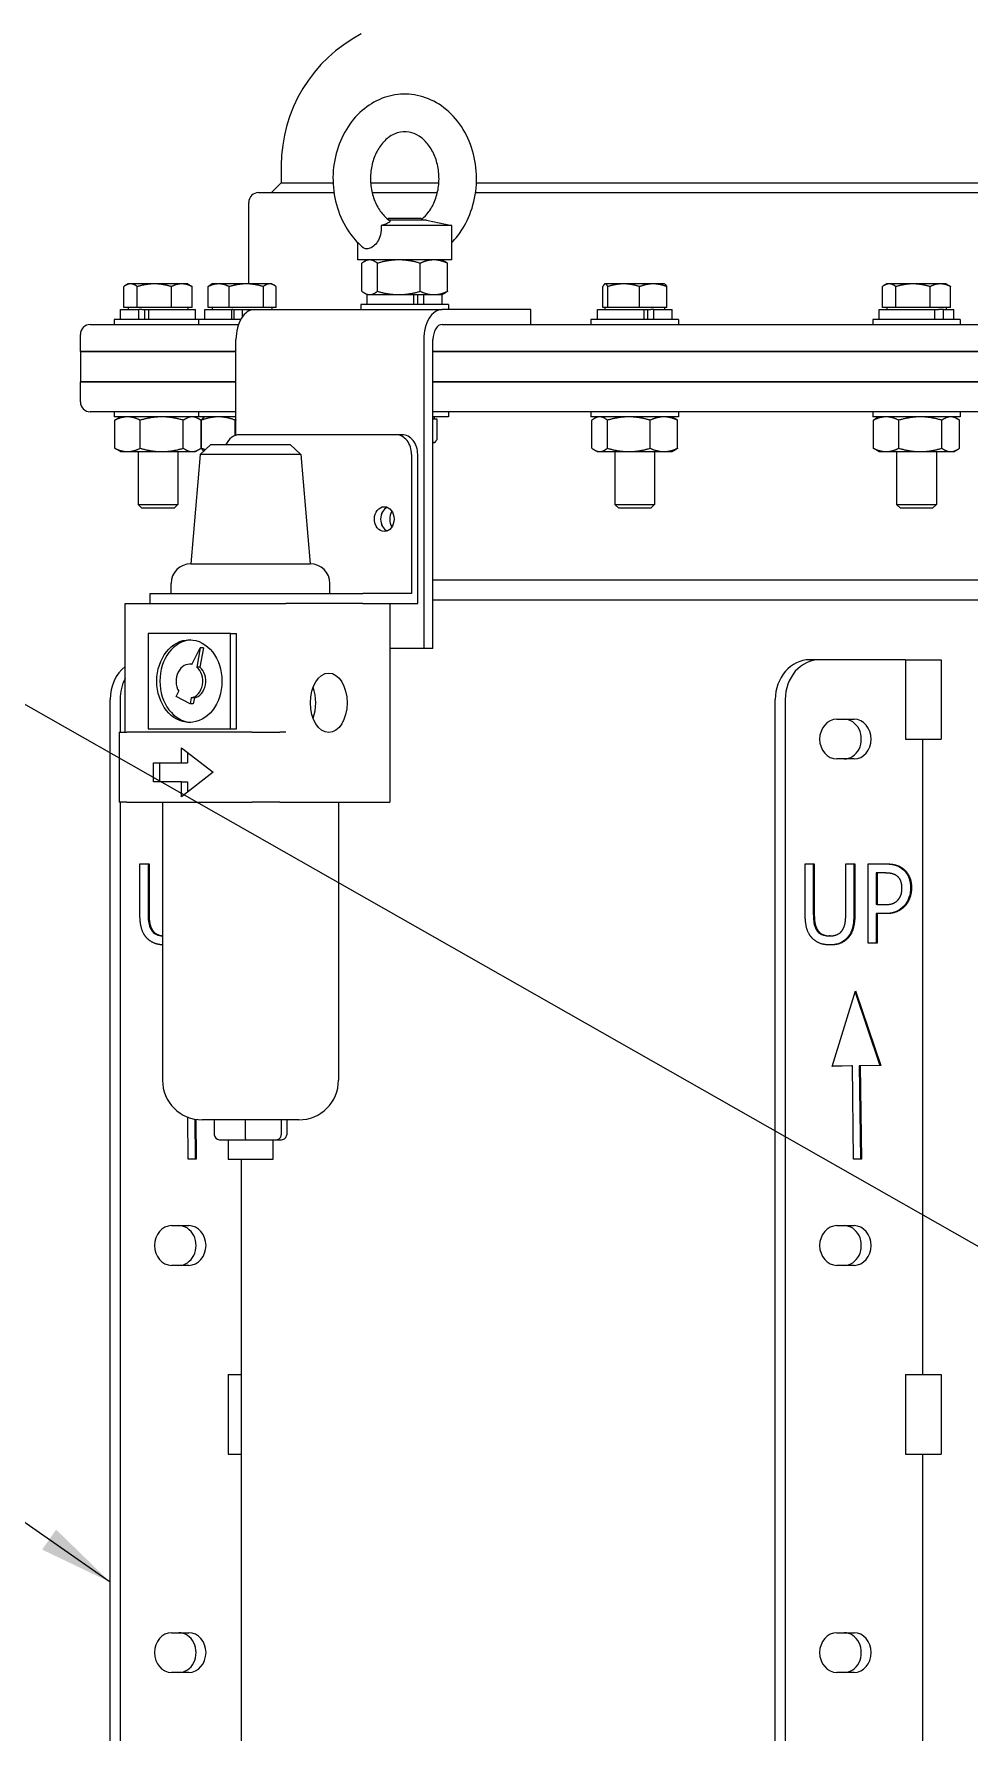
# Model space of a CAD drawing. Header units: inches. Extents: x 12 to 318, y 5 to 204.
# Drawn here: x 127.26 to 139.04, y 75.29 to 96.67 of the extents above; entities that cross this region are included whole.
import ezdxf

# ---------------------------------------------------------------- set-up
doc = ezdxf.new("R2010")
doc.units = ezdxf.units.IN
doc.header["$LTSCALE"] = 9.5
doc.header["$MEASUREMENT"] = 0
doc.layers.add('Symbol (ANSI)', color=7, linetype='Continuous', lineweight=25)
doc.layers.add('Visible', color=7, linetype='Continuous', lineweight=18)
doc.styles.add('MEMCOR Medium', font='arial.ttf')
doc.dimstyles.new('Default (ANSI)$7', dxfattribs={"dimscale": 9.5, "dimtxt": 0.15, "dimasz": 0.098425, "dimexe": 0.125, "dimexo": 0.0625, "dimgap": 0.031496, "dimtad": 0, "dimtih": 1, "dimtoh": 1, "dimdec": 4, "dimzin": 3, "dimdsep": 46, "dimlunit": 5, "dimtxsty": 'MEMCOR Medium', "dimcen": 0.09, "dimdle": 0.393701, "dimclrd": 256, "dimclre": 256, "dimclrt": 256, "dimadec": 0, "dimazin": 1, "dimtfac": 0.8, "dimtofl": 0, "dimtmove": 0, "dimatfit": 3, "dimfxl": 1, "dimfrac": 1, "dimtolj": 1, "dimtzin": 4, "dimlwd": -1, "dimlwe": -1, "dimarcsym": 0})

msp = doc.modelspace()

# ---------------------------------------------------------------- linework, layer by layer
at = {"layer": 'Visible'}
for p, q in [((130.377257, 95.009912), (130.377257, 94.794912)), ((130.377257, 94.794912), (130.252257, 94.669912)), ((130.377257, 94.794912), (131.02901, 94.794912)), ((131.502087, 94.794912), (132.360965, 94.794912)), ((132.834042, 94.794912), (144.377257, 94.794912)), ((129.967257, 93.520908), (129.967257, 94.544912)), ((130.092257, 94.669912), (131.040414, 94.669912)), ((131.520626, 94.669912), (132.342427, 94.669912)), ((132.822638, 94.669912), (158.662257, 94.669912)), ((131.728711, 94.34692), (131.717714, 94.335921)), ((131.728711, 94.34692), (132.134341, 94.34692)), ((132.205354, 94.323296), (131.734377, 94.323296)), ((132.134341, 94.34692), (132.15796, 94.323296)), ((132.205354, 94.323296), (132.522077, 94.255975)), ((132.522077, 94.255975), (131.632804, 94.255975)), ((132.522077, 93.822904), (132.522077, 94.255975)), ((131.340975, 93.822904), (131.340975, 94.040537)), ((132.522077, 93.822904), (131.340975, 93.822904)), ((131.392932, 93.427601), (131.392932, 93.780707)), ((131.459085, 93.822904), (131.425961, 93.803779)), ((131.587147, 93.427601), (131.587147, 93.780707)), ((132.125742, 93.427601), (132.125742, 93.780707)), ((132.403967, 93.822904), (132.437092, 93.803779)), ((132.470121, 93.427601), (132.470121, 93.780707)), ((128.394046, 93.222908), (128.394046, 93.487414)), ((128.448966, 93.520908), (128.416134, 93.501952)), ((128.479154, 93.520908), (128.448966, 93.520908)), ((128.779223, 93.520908), (128.479154, 93.520908)), ((128.564263, 93.222908), (128.564263, 93.487414)), ((129.124034, 93.520908), (128.779223, 93.520908)), ((128.994182, 93.222908), (128.994182, 93.487414)), ((129.198966, 93.520908), (129.124034, 93.520908)), ((129.198966, 93.520908), (129.231798, 93.501952)), ((129.253885, 93.222908), (129.253885, 93.487414)), ((129.455255, 93.222908), (129.455255, 93.487414)), ((129.508897, 93.520908), (129.479865, 93.504146)), ((129.588988, 93.520908), (129.508897, 93.520908)), ((129.937042, 93.520908), (129.588988, 93.520908)), ((129.722721, 93.222908), (129.722721, 93.487414)), ((130.231951, 93.520908), (129.937042, 93.520908)), ((130.151363, 93.222908), (130.151363, 93.487414)), ((130.258897, 93.520908), (130.231951, 93.520908)), ((130.258897, 93.520908), (130.287928, 93.504146)), ((130.312539, 93.222908), (130.312539, 93.487414)), ((134.425413, 93.222908), (134.425413, 93.487414)), ((134.452312, 93.520908), (134.448488, 93.5187)), ((134.456097, 93.520908), (134.452312, 93.520908)), ((134.68773, 93.520908), (134.456097, 93.520908)), ((134.48678, 93.222908), (134.48678, 93.487414)), ((135.058945, 93.520908), (134.68773, 93.520908)), ((134.888679, 93.222908), (134.888679, 93.487414)), ((135.202312, 93.520908), (135.058945, 93.520908)), ((135.202312, 93.520908), (135.206136, 93.5187)), ((135.22921, 93.222908), (135.22921, 93.487414)), ((137.943991, 93.222908), (137.943991, 93.487414)), ((137.99891, 93.520908), (137.966078, 93.501952)), ((138.029099, 93.520908), (137.99891, 93.520908)), ((138.329168, 93.520908), (138.029099, 93.520908)), ((138.114208, 93.222908), (138.114208, 93.487414)), ((138.673979, 93.520908), (138.329168, 93.520908)), ((138.544127, 93.222908), (138.544127, 93.487414)), ((138.74891, 93.520908), (138.673979, 93.520908)), ((138.74891, 93.520908), (138.781743, 93.501952)), ((138.80383, 93.222908), (138.80383, 93.487414)), ((128.479154, 93.222908), (128.394046, 93.222908)), ((128.448966, 93.222908), (128.448966, 93.197904)), ((128.564263, 93.222908), (128.479154, 93.222908)), ((128.779223, 93.222908), (128.564263, 93.222908)), ((128.994182, 93.222908), (128.779223, 93.222908)), ((129.124034, 93.222908), (128.994182, 93.222908)), ((129.253885, 93.222908), (129.124034, 93.222908)), ((129.198966, 93.222908), (129.198966, 93.197904)), ((129.588988, 93.222908), (129.455255, 93.222908)), ((129.508897, 93.222908), (129.508897, 93.197904)), ((129.722721, 93.222908), (129.588988, 93.222908)), ((129.937042, 93.222908), (129.722721, 93.222908)), ((130.151363, 93.222908), (129.937042, 93.222908)), ((130.231951, 93.222908), (130.151363, 93.222908)), ((130.312539, 93.222908), (130.231951, 93.222908)), ((130.258897, 93.222908), (130.258897, 93.197904)), ((132.482707, 93.260404), (131.380345, 93.260404)), ((131.380345, 93.260404), (131.380345, 93.197412)), ((131.459085, 93.385404), (131.425961, 93.404528)), ((131.459085, 93.385404), (131.490039, 93.385404)), ((131.460175, 93.260404), (131.460175, 93.385404)), ((131.490039, 93.385404), (131.856445, 93.385404)), ((131.856445, 93.385404), (132.297932, 93.385404)), ((132.047741, 93.260404), (132.047741, 93.385404)), ((132.096325, 93.260404), (132.096325, 93.385404)), ((132.172981, 93.260404), (132.172981, 93.385404)), ((132.297932, 93.385404), (132.403967, 93.385404)), ((132.402877, 93.260404), (132.402877, 93.385404)), ((132.403967, 93.385404), (132.437092, 93.404528)), ((132.482707, 93.260404), (132.482707, 93.197412)), ((134.456097, 93.222908), (134.425413, 93.222908)), ((134.452312, 93.222908), (134.452312, 93.197904)), ((134.48678, 93.222908), (134.456097, 93.222908)), ((134.68773, 93.222908), (134.48678, 93.222908)), ((134.888679, 93.222908), (134.68773, 93.222908)), ((135.058945, 93.222908), (134.888679, 93.222908)), ((135.22921, 93.222908), (135.058945, 93.222908)), ((135.202312, 93.222908), (135.202312, 93.197904)), ((138.029099, 93.222908), (137.943991, 93.222908)), ((137.99891, 93.222908), (137.99891, 93.197904)), ((138.114208, 93.222908), (138.029099, 93.222908)), ((138.329168, 93.222908), (138.114208, 93.222908)), ((138.544127, 93.222908), (138.329168, 93.222908)), ((138.673979, 93.222908), (138.544127, 93.222908)), ((138.80383, 93.222908), (138.673979, 93.222908)), ((138.74891, 93.222908), (138.74891, 93.197904)), ((127.972257, 93.009912), (129.837684, 93.009912)), ((129.332716, 93.072904), (128.272784, 93.072904)), ((128.272784, 93.072904), (128.272784, 93.009912)), ((128.352614, 93.197904), (128.583136, 93.197904)), ((128.352614, 93.072904), (128.352614, 93.197904)), ((128.620427, 93.197904), (128.583136, 93.197904)), ((128.583136, 93.072904), (128.583136, 93.197904)), ((128.620427, 93.197904), (128.708455, 93.197904)), ((128.659506, 93.072904), (128.659506, 93.197904)), ((128.708455, 93.072904), (128.708455, 93.197904)), ((128.708455, 93.197904), (129.295317, 93.197904)), ((129.295317, 93.072904), (129.295317, 93.197904)), ((129.865799, 93.072904), (129.332716, 93.072904)), ((129.332716, 93.072904), (129.332716, 93.009912)), ((129.412546, 93.197904), (129.756142, 93.197904)), ((129.412546, 93.072904), (129.412546, 93.197904)), ((129.76881, 93.197904), (129.756142, 93.197904)), ((129.756142, 93.072904), (129.756142, 93.197904)), ((129.76881, 93.197904), (129.890597, 93.197904)), ((129.782086, 93.072904), (129.782086, 93.197904)), ((129.890597, 93.111576), (129.890597, 93.197904)), ((129.890597, 93.197904), (130.355248, 93.197904)), ((130.03751, 93.197412), (132.402382, 93.197412)), ((130.355248, 93.197412), (130.355248, 93.197904)), ((133.517891, 93.197412), (132.402382, 93.197412)), ((132.402382, 93.009912), (132.475715, 93.009912)), ((132.475715, 93.009912), (160.782257, 93.009912)), ((133.517891, 93.009912), (133.517891, 93.197412)), ((135.378493, 93.072904), (134.276131, 93.072904)), ((134.276131, 93.072904), (134.276131, 93.009912)), ((134.355961, 93.197904), (134.943527, 93.197904)), ((134.355961, 93.072904), (134.355961, 93.197904)), ((134.943527, 93.197904), (135.031336, 93.197904)), ((134.943527, 93.072904), (134.943527, 93.197904)), ((134.992111, 93.072904), (134.992111, 93.197904)), ((135.068766, 93.197904), (135.031336, 93.197904)), ((135.068766, 93.072904), (135.068766, 93.197904)), ((135.068766, 93.197904), (135.298663, 93.197904)), ((135.298663, 93.072904), (135.298663, 93.197904)), ((135.378493, 93.072904), (135.378493, 93.009912)), ((138.925092, 93.072904), (137.822729, 93.072904)), ((137.822729, 93.072904), (137.822729, 93.009912)), ((137.902559, 93.197904), (138.604394, 93.197904)), ((137.902559, 93.072904), (137.902559, 93.197904)), ((138.604394, 93.197904), (138.652417, 93.197904)), ((138.604394, 93.072904), (138.604394, 93.197904)), ((138.71191, 93.197904), (138.652417, 93.197904)), ((138.71191, 93.072904), (138.71191, 93.197904)), ((138.71191, 93.197904), (138.845262, 93.197904)), ((138.845262, 93.072904), (138.845262, 93.197904)), ((138.925092, 93.072904), (138.925092, 93.009912)), ((127.847257, 92.669912), (127.847257, 92.884912)), ((129.806771, 91.61586), (129.806771, 92.822412)), ((132.171643, 92.822412), (132.171643, 88.929469)), ((132.287012, 88.929469), (132.287012, 92.822412)), ((127.847257, 92.669912), (129.806771, 92.669912)), ((127.847257, 92.669912), (127.847257, 92.289912)), ((129.806771, 92.669912), (127.847257, 92.669912)), ((132.287012, 92.669912), (160.907257, 92.669912)), ((160.907257, 92.669912), (132.287012, 92.669912)), ((129.806771, 92.289912), (127.847257, 92.289912)), ((127.847257, 92.034912), (127.847257, 92.289912)), ((127.847257, 92.289912), (129.806771, 92.289912)), ((160.907257, 92.289912), (132.287012, 92.289912)), ((132.287012, 92.289912), (160.907257, 92.289912)), ((129.806771, 91.909912), (127.972257, 91.909912)), ((128.272784, 91.909912), (128.272784, 91.84692)), ((129.332716, 91.84692), (128.272784, 91.84692)), ((128.281284, 91.451616), (128.281284, 91.804723)), ((128.351525, 91.84692), (128.306232, 91.82077)), ((128.600824, 91.451616), (128.600824, 91.804723)), ((129.143506, 91.451616), (129.143506, 91.804723)), ((129.296407, 91.84692), (129.341699, 91.82077)), ((129.332716, 91.909912), (129.332716, 91.84692)), ((129.806771, 91.84692), (129.332716, 91.84692)), ((129.366647, 91.451616), (129.366647, 91.804723)), ((129.374112, 91.451616), (129.374112, 91.804723)), ((129.411456, 91.84692), (129.405374, 91.843408)), ((129.7972, 91.612804), (129.7972, 91.804723)), ((160.782257, 91.909912), (132.287012, 91.909912)), ((132.482707, 91.84692), (132.287012, 91.84692)), ((132.287012, 91.821916), (132.302741, 91.821916)), ((132.302741, 91.821916), (132.333425, 91.821916)), ((132.306526, 91.821916), (132.306526, 91.84692)), ((132.333425, 91.821916), (132.333425, 91.557409)), ((132.482707, 91.909912), (132.482707, 91.84692)), ((134.276131, 91.909912), (134.276131, 91.84692)), ((135.378493, 91.84692), (134.276131, 91.84692)), ((134.288717, 91.451616), (134.288717, 91.804723)), ((134.354871, 91.84692), (134.321747, 91.827795)), ((134.482933, 91.451616), (134.482933, 91.804723)), ((135.021528, 91.451616), (135.021528, 91.804723)), ((135.299753, 91.84692), (135.332877, 91.827795)), ((135.365907, 91.451616), (135.365907, 91.804723)), ((135.378493, 91.909912), (135.378493, 91.84692)), ((137.822729, 91.909912), (137.822729, 91.84692)), ((138.925092, 91.84692), (137.822729, 91.84692)), ((137.831229, 91.451616), (137.831229, 91.804723)), ((137.90147, 91.84692), (137.856177, 91.82077)), ((138.150769, 91.451616), (138.150769, 91.804723)), ((138.693451, 91.451616), (138.693451, 91.804723)), ((138.846351, 91.84692), (138.891644, 91.82077)), ((138.916592, 91.451616), (138.916592, 91.804723)), ((138.925092, 91.909912), (138.925092, 91.84692)), ((129.489394, 91.496969), (129.354013, 91.372401)), ((129.489394, 91.496969), (130.489394, 91.496969)), ((131.820799, 91.621969), (129.850073, 91.621969)), ((130.489394, 91.496969), (130.624775, 91.372401)), ((131.897712, 91.621969), (131.820799, 91.621969)), ((132.287012, 91.523916), (132.302741, 91.523916)), ((132.302741, 91.523916), (132.306526, 91.523916)), ((132.306526, 91.523916), (132.31035, 91.526123)), ((128.351525, 91.40942), (128.306232, 91.435569)), ((128.351525, 91.40942), (128.441054, 91.40942)), ((128.441054, 91.40942), (128.872165, 91.40942)), ((128.573966, 91.40942), (128.573966, 90.745098)), ((128.872165, 91.40942), (129.255076, 91.40942)), ((129.073966, 91.40942), (129.073966, 90.745098)), ((129.354013, 91.372401), (129.239394, 89.996969)), ((129.255076, 91.40942), (129.296407, 91.40942)), ((129.296407, 91.40942), (129.341699, 91.435569)), ((130.624775, 91.372401), (129.354013, 91.372401)), ((130.624775, 91.372401), (130.739394, 89.996969)), ((132.017872, 91.371969), (132.017872, 89.621969)), ((132.094785, 89.496969), (132.094785, 91.371969)), ((134.354871, 91.40942), (134.321747, 91.428544)), ((134.354871, 91.40942), (134.385825, 91.40942)), ((134.385825, 91.40942), (134.75223, 91.40942)), ((134.577312, 91.40942), (134.577312, 90.745098)), ((134.75223, 91.40942), (135.193717, 91.40942)), ((135.077312, 91.40942), (135.077312, 90.745098)), ((135.193717, 91.40942), (135.299753, 91.40942)), ((135.299753, 91.40942), (135.332877, 91.428544)), ((137.90147, 91.40942), (137.856177, 91.435569)), ((137.90147, 91.40942), (137.990999, 91.40942)), ((137.990999, 91.40942), (138.42211, 91.40942)), ((138.12391, 91.40942), (138.12391, 90.745098)), ((138.42211, 91.40942), (138.805021, 91.40942)), ((138.62391, 91.40942), (138.62391, 90.745098)), ((138.805021, 91.40942), (138.846351, 91.40942)), ((138.846351, 91.40942), (138.891644, 91.435569)), ((128.573966, 90.745098), (129.073966, 90.745098)), ((128.621151, 90.697904), (128.573966, 90.745098)), ((129.026781, 90.697904), (128.621151, 90.697904)), ((129.026781, 90.697904), (129.073966, 90.745098)), ((134.577312, 90.745098), (135.077312, 90.745098)), ((134.624497, 90.697904), (134.577312, 90.745098)), ((135.030127, 90.697904), (134.624497, 90.697904)), ((135.030127, 90.697904), (135.077312, 90.745098)), ((138.12391, 90.745098), (138.62391, 90.745098)), ((138.171095, 90.697904), (138.12391, 90.745098)), ((138.576725, 90.697904), (138.171095, 90.697904)), ((138.576725, 90.697904), (138.62391, 90.745098)), ((129.239394, 89.996969), (130.739394, 89.996969)), ((159.162257, 89.789912), (132.287012, 89.789912)), ((128.720133, 89.621969), (131.402569, 89.621969)), ((128.720133, 89.621969), (128.720133, 89.496969)), ((128.989394, 89.621969), (128.989394, 89.746969)), ((130.989394, 89.621969), (130.989394, 89.746969)), ((132.017872, 89.621969), (131.402569, 89.621969)), ((128.412713, 89.496969), (128.508888, 89.496969)), ((128.412713, 87.876777), (128.412713, 89.496969)), ((128.508888, 89.496969), (129.297178, 89.496969)), ((129.297178, 89.496969), (130.085469, 89.496969)), ((130.085469, 89.496969), (130.436367, 89.496969)), ((130.695314, 89.496969), (130.436367, 89.496969)), ((131.402569, 89.496969), (130.695314, 89.496969)), ((131.402569, 89.496969), (132.094785, 89.496969)), ((131.743886, 89.496969), (131.743886, 86.996969)), ((158.877257, 89.539912), (132.287012, 89.539912)), ((129.737815, 89.120775), (128.702716, 89.120775)), ((128.702716, 89.120775), (128.702716, 87.918978)), ((129.252652, 88.728593), (129.357561, 88.940357)), ((129.357561, 88.940357), (129.313704, 88.696513)), ((129.396017, 88.940357), (129.35216, 88.696513)), ((129.396017, 88.940357), (129.357561, 88.940357)), ((129.737815, 89.120775), (129.814728, 89.120775)), ((129.737815, 87.918978), (129.737815, 89.120775)), ((129.814728, 87.918978), (129.814728, 89.120775)), ((129.254636, 88.732598), (129.220265, 88.732598)), ((132.171643, 88.929469), (131.743886, 88.929469)), ((132.287012, 88.929469), (132.171643, 88.929469)), ((137.154724, 88.789912), (137.029724, 88.789912)), ((138.237255, 88.789912), (137.154724, 88.789912)), ((138.237255, 88.789912), (138.682821, 88.789912)), ((138.237255, 88.789912), (138.237255, 87.789912)), ((138.682821, 88.789912), (138.682821, 87.789912)), ((129.35216, 88.696513), (129.313704, 88.696513)), ((128.221711, 59.539912), (128.221711, 88.289912)), ((128.346711, 88.289912), (128.346711, 87.876777)), ((129.053322, 88.326233), (129.086066, 88.392328)), ((129.230374, 88.233199), (129.053322, 88.326233)), ((129.244063, 88.309308), (129.230374, 88.233199)), ((129.282519, 88.309308), (129.244063, 88.309308)), ((129.282519, 88.309308), (129.26883, 88.233199)), ((136.596711, 59.539912), (136.596711, 88.289912)), ((136.721711, 88.289912), (136.721711, 59.539912)), ((129.26883, 88.233199), (129.230374, 88.233199)), ((128.3358, 87.876777), (128.431975, 87.876777)), ((128.3358, 87.876777), (128.3358, 86.996969)), ((130.008556, 87.876777), (128.431975, 87.876777)), ((128.702716, 87.918978), (129.737815, 87.918978)), ((129.737815, 87.918978), (129.814728, 87.918978)), ((130.008556, 87.876777), (130.359454, 87.876777)), ((130.436367, 87.876777), (130.359454, 87.876777)), ((137.37123, 88.039912), (137.587736, 88.039912)), ((129.121031, 87.491554), (129.121031, 87.679361)), ((129.121031, 87.679361), (129.521158, 87.371969)), ((138.237255, 87.789912), (138.682821, 87.789912)), ((138.453762, 79.789912), (138.453762, 87.789912)), ((128.768919, 87.252385), (128.768919, 87.491554)), ((128.768919, 87.491554), (129.121031, 87.491554)), ((128.845832, 87.491554), (128.845832, 87.252385)), ((129.121031, 87.491554), (129.197944, 87.491554)), ((129.197944, 87.620274), (129.197944, 87.491554)), ((137.587736, 87.539912), (137.37123, 87.539912)), ((129.121031, 87.252385), (128.768919, 87.252385)), ((129.521158, 87.371969), (129.121031, 87.064577)), ((129.121031, 87.064577), (129.121031, 87.252385)), ((129.121031, 87.252385), (129.197944, 87.252385)), ((129.197944, 87.252385), (129.197944, 87.123664)), ((128.431975, 86.996969), (128.3358, 86.996969)), ((128.346711, 86.996969), (128.346711, 59.539912)), ((128.431975, 86.996969), (130.008556, 86.996969)), ((128.881617, 86.996969), (128.881617, 83.496969)), ((130.359454, 86.996969), (130.008556, 86.996969)), ((130.359454, 86.996969), (131.743886, 86.996969)), ((131.097171, 86.996969), (131.097171, 83.496969)), ((128.597113, 85.595755), (128.597113, 86.219742)), ((128.597113, 86.219742), (128.712208, 86.219742)), ((128.699708, 86.219742), (128.699708, 85.595755)), ((128.712208, 86.219742), (128.712208, 85.595755)), ((136.972113, 85.595755), (136.972113, 86.219742)), ((136.972113, 86.219742), (137.087208, 86.219742)), ((137.074708, 86.219742), (137.074708, 85.595755)), ((137.087208, 86.219742), (137.087208, 85.595755)), ((137.483727, 85.592514), (137.483727, 86.219742)), ((137.483727, 86.219742), (137.598823, 86.219742)), ((137.586323, 86.219742), (137.586323, 85.595755)), ((137.598823, 86.219742), (137.598823, 85.595755)), ((137.763747, 85.219742), (137.763747, 86.219742)), ((137.763747, 86.219742), (137.981306, 86.219742)), ((137.878843, 86.104669), (137.866343, 86.104669)), ((137.866343, 86.104669), (137.866343, 85.705966)), ((137.878843, 86.104669), (137.878843, 85.705966)), ((137.974288, 86.104669), (137.878843, 86.104669)), ((137.878843, 85.705966), (137.866343, 85.705966)), ((137.878843, 85.592514), (137.866343, 85.592514)), ((137.866343, 85.592514), (137.866343, 85.219742)), ((137.878843, 85.705966), (137.957445, 85.705966)), ((137.976393, 85.592514), (137.878843, 85.592514)), ((137.878843, 85.592514), (137.878843, 85.219742)), ((137.285117, 85.312125), (137.272617, 85.312125)), ((137.878843, 85.219742), (137.763747, 85.219742)), ((137.311119, 83.670369), (137.60582, 84.622572)), ((137.599864, 84.603328), (137.913279, 83.681645)), ((137.60582, 84.622572), (137.925779, 83.681645)), ((137.567612, 83.67587), (137.311119, 83.670369)), ((137.555112, 83.67587), (137.311203, 83.670639)), ((137.567612, 83.67587), (137.555112, 83.67587)), ((137.581241, 82.499966), (137.567612, 83.67587)), ((137.913279, 83.681645), (137.653224, 83.677452)), ((137.653224, 83.677452), (137.668601, 82.503624)), ((137.665724, 83.677452), (137.653224, 83.677452)), ((137.925779, 83.681645), (137.665724, 83.677452)), ((137.665724, 83.677452), (137.681101, 82.503624)), ((137.925779, 83.681645), (137.913279, 83.681645)), ((129.206241, 82.499966), (129.200085, 83.031087)), ((129.28702, 83.005999), (129.293601, 82.503624)), ((129.299549, 83.00375), (129.306101, 82.503624)), ((130.597171, 82.996969), (129.381617, 82.996969)), ((129.533376, 82.996969), (129.533376, 82.809469)), ((129.921153, 82.996969), (129.921153, 82.809469)), ((130.377172, 82.996969), (130.377172, 82.809469)), ((130.445413, 82.996969), (130.445413, 82.809469)), ((129.600277, 82.746969), (129.931165, 82.746969)), ((129.708144, 82.746969), (129.708144, 82.496969)), ((129.931165, 82.746969), (130.320282, 82.746969)), ((130.270644, 82.746969), (130.270644, 82.496969)), ((130.320282, 82.746969), (130.378511, 82.746969)), ((129.293601, 82.503624), (129.206235, 82.500424)), ((129.306101, 82.503624), (129.206241, 82.499966)), ((129.306101, 82.503624), (129.293601, 82.503624)), ((130.270644, 82.496969), (129.708144, 82.496969)), ((129.877257, 34.679912), (129.877257, 82.496969)), ((137.668601, 82.503624), (137.581235, 82.500424)), ((137.681101, 82.503624), (137.581241, 82.499966)), ((137.681101, 82.503624), (137.668601, 82.503624)), ((128.99623, 81.664912), (129.212736, 81.664912)), ((137.37123, 81.664912), (137.587736, 81.664912)), ((129.212736, 81.164912), (128.99623, 81.164912)), ((137.587736, 81.164912), (137.37123, 81.164912)), ((129.709056, 79.789912), (129.877257, 79.789912)), ((129.709056, 79.789912), (129.709056, 78.789912)), ((138.237255, 79.789912), (138.682821, 79.789912)), ((138.237255, 79.789912), (138.237255, 78.789912)), ((138.682821, 79.789912), (138.682821, 78.789912)), ((129.709056, 78.789912), (129.877257, 78.789912)), ((138.237255, 78.789912), (138.682821, 78.789912)), ((138.453762, 70.789912), (138.453762, 78.789912)), ((128.99623, 76.539912), (129.212736, 76.539912)), ((137.37123, 76.539912), (137.587736, 76.539912)), ((129.212736, 76.039912), (128.99623, 76.039912)), ((137.587736, 76.039912), (137.37123, 76.039912))]:
    msp.add_line(p, q, dxfattribs=at)
for centre, radius, start, end in [((132.244757, 95.009912), 1.8675, 117.4438169, 180), ((130.092257, 94.544912), 0.125, 90, 180), ((127.972257, 92.884912), 0.125, 90, 180), ((127.972257, 92.034912), 0.125, 180, 270), ((129.239394, 89.746969), 0.25, 90, 180), ((130.739394, 89.746969), 0.25, 0, 90), ((129.381617, 83.496969), 0.5, 180, 270), ((130.597171, 83.496969), 0.5, 270, 0)]:
    msp.add_arc(centre, radius, start, end, dxfattribs=at)
for centre, major_axis, ratio, start_param, end_param in [((130.03751, 92.822412), (0, 0.375), 0.615303143, 0, 1.570796327), ((132.402382, 92.822412), (0, 0.375), 0.615303143, 0, 1.570796327), ((132.402382, 92.822412), (0, 0.1875), 0.615303143, 0, 1.570796327), ((129.850073, 91.371969), (0, 0.25), 0.788290582, 0, 1.047197551), ((131.820799, 91.371969), (0, 0.25), 0.788290582, 4.71238898, 6.283185307), ((131.897712, 91.371969), (0, 0.25), 0.788290582, 4.71238898, 6.283185307), ((131.749908, 90.559469), (0, 0.15625), 0.788290582, 0.317530521, 2.824062133), ((131.749908, 90.559469), (0, -0.155), 0.788290582, 3.44825284, 5.97652512), ((131.865277, 90.559469), (0, -0.155), 0.788290582, 4.03898495, 5.385793011), ((129.258722, 88.519876), (0, 0.520383), 0.788290582, 0.046890947, 3.094701707), ((129.220265, 88.519876), (0, 0.212722), 0.788290582, 6.088823721, 8.496983379), ((137.029724, 88.289912), (0, 0.5), 0.866025404, 0, 1.570796327), ((137.154724, 88.289912), (0, 0.5), 0.866025404, 0, 1.570796327), ((128.654724, 88.289912), (0, -0.5), 0.866025404, 3.734650218, 4.71238898), ((128.779724, 88.289912), (0, 0.5), 0.866025404, 1.01139734, 1.570796327), ((129.220265, 88.519876), (0, -0.212722), 0.788290582, 0.142396418, 2.550556077), ((129.258722, 88.519876), (0, -0.212722), 0.788290582, 0.142396418, 2.550556077), ((130.580612, 88.246969), (0, 0.375), 0.615303143, 4.16540012, 5.259377841), ((137.37123, 87.789912), (0, -0.25), 0.866025404, 3.141592654, 6.283185307), ((137.462736, 87.789912), (0, -0.25), 0.866025404, 0, 3.141592654), ((137.587736, 87.789912), (0, 0.25), 0.866025404, 3.141592654, 6.283185307), ((129.600277, 82.809469), (0.066901, 0), 0.934210188, 3.141592654, 4.71238898), ((129.931165, 82.809469), (0, -0.0625), 0.160183364, 4.71238898, 6.283185307), ((130.320282, 82.809469), (0, -0.0625), 0.910239559, 0, 1.570796327), ((130.378511, 82.809469), (-0.066901, 0), 0.934210188, 1.570796327, 3.141592654), ((128.99623, 81.414912), (0, -0.25), 0.866025404, 3.141592654, 6.283185307), ((129.087736, 81.414912), (0, -0.25), 0.866025404, 0, 3.141592654), ((129.212736, 81.414912), (0, 0.25), 0.866025404, 3.141592654, 6.283185307), ((137.37123, 81.414912), (0, -0.25), 0.866025404, 3.141592654, 6.283185307), ((137.462736, 81.414912), (0, -0.25), 0.866025404, 0, 3.141592654), ((137.587736, 81.414912), (0, 0.25), 0.866025404, 3.141592654, 6.283185307), ((128.99623, 76.289912), (0, -0.25), 0.866025404, 3.141592654, 6.283185307), ((129.087736, 76.289912), (0, -0.25), 0.866025404, 0, 3.141592654), ((129.212736, 76.289912), (0, 0.25), 0.866025404, 3.141592654, 6.283185307), ((137.37123, 76.289912), (0, -0.25), 0.866025404, 3.141592654, 6.283185307), ((137.462736, 76.289912), (0, -0.25), 0.866025404, 0, 3.141592654), ((137.587736, 76.289912), (0, 0.25), 0.866025404, 3.141592654, 6.283185307)]:
    msp.add_ellipse(centre, major_axis=major_axis, ratio=ratio, start_param=start_param, end_param=end_param, dxfattribs=at)
for centre, major_axis, ratio in [((131.672995, 90.559469), (0, -0.15625), 0.788290582), ((129.220265, 88.519876), (0, 0.520383), 0.788290582), ((130.974757, 88.246969), (0, 0.375), 0.615303143)]:
    msp.add_ellipse(centre, major_axis=major_axis, ratio=ratio, dxfattribs=at)
for points, degree, knots in [([(132.522077, 94.040537), (132.573038, 94.092161), (132.618418, 94.149894), (132.715904, 94.304715), (132.760487, 94.407265), (132.820783, 94.624686), (132.835826, 94.739796), (132.834316, 94.970359), (132.817598, 95.08581), (132.753224, 95.305029), (132.705737, 95.408875), (132.58385, 95.59268), (132.510054, 95.673168), (132.344579, 95.799546), (132.253947, 95.846905), (132.067188, 95.903285), (131.971799, 95.914217), (131.784911, 95.901168), (131.693562, 95.877857), (131.52037, 95.800413), (131.439028, 95.745328), (131.29205, 95.607718), (131.227595, 95.52378), (131.122324, 95.334973), (131.082654, 95.229315), (131.032964, 95.00776), (131.023506, 94.891701), (131.03629, 94.661379), (131.058631, 94.547124), (131.133818, 94.33245), (131.186432, 94.231906), (131.298276, 94.082375), (131.350142, 94.027145), (131.407612, 93.979223)], 3, [3.827027813, 3.827027813, 3.827027813, 3.827027813, 4.049908448, 4.049908448, 4.381455328, 4.381455328, 4.720500933, 4.720500933, 5.061305211, 5.061305211, 5.400129556, 5.400129556, 5.730743963, 5.730743963, 6.044166539, 6.044166539, 6.339486461, 6.339486461, 6.629570944, 6.629570944, 6.930344372, 6.930344372, 7.249493843, 7.249493843, 7.5829639, 7.5829639, 7.922633579, 7.922633579, 8.26337147, 8.26337147, 8.601322972, 8.601322972, 8.832351647, 8.832351647, 8.832351647, 8.832351647]), ([(132.145338, 94.335921), (132.177077, 94.361213), (132.20759, 94.392889), (132.266312, 94.473019), (132.293577, 94.523165), (132.334996, 94.632271), (132.349477, 94.690892), (132.364217, 94.811344), (132.364554, 94.873118), (132.351155, 94.99352), (132.337423, 95.052112), (132.29796, 95.160293), (132.272186, 95.209788), (132.212014, 95.295918), (132.177479, 95.332149), (132.102364, 95.390618), (132.061674, 95.411444), (131.972717, 95.438313), (131.92447, 95.440922), (131.824931, 95.422525), (131.773047, 95.399799), (131.684182, 95.331398), (131.646638, 95.291453), (131.584348, 95.198395), (131.558864, 95.146737), (131.521187, 95.035365), (131.508718, 94.97591), (131.498091, 94.854697), (131.499872, 94.792987), (131.517324, 94.673641), (131.532995, 94.616044), (131.57589, 94.510577), (131.603168, 94.462823), (131.665848, 94.380507), (131.701398, 94.346441), (131.739658, 94.319554), (131.741237, 94.318461), (131.742818, 94.317383)], 3, [3.713200331, 3.713200331, 3.713200331, 3.713200331, 3.975231637, 3.975231637, 4.2727763, 4.2727763, 4.561933965, 4.561933965, 4.849400182, 4.849400182, 5.136843876, 5.136843876, 5.425821121, 5.425821121, 5.722213864, 5.722213864, 6.044048578, 6.044048578, 6.431271088, 6.431271088, 6.839114682, 6.839114682, 7.161646235, 7.161646235, 7.457106972, 7.457106972, 7.745792774, 7.745792774, 8.033196992, 8.033196992, 8.320721292, 8.320721292, 8.610241595, 8.610241595, 8.908799374, 8.908799374, 8.921630645, 8.921630645, 8.921630645, 8.921630645]), ([(131.742818, 94.317383), (131.743368, 94.317008), (131.743862, 94.316619), (131.748045, 94.312785), (131.74771, 94.308484), (131.739413, 94.297459), (131.728436, 94.290398), (131.700211, 94.277321), (131.683647, 94.271157), (131.654642, 94.262059), (131.644043, 94.258991), (131.632804, 94.255975)], 3, [1.4206785008, 1.4206785008, 1.4206785008, 1.4206785008, 1.444010411, 1.444010411, 1.6428814232, 1.6428814232, 1.9213900168, 1.9213900168, 2.1666996805, 2.1666996805, 2.2934173905, 2.2934173905, 2.2934173905, 2.2934173905]), ([(131.632804, 94.255975), (131.635679, 94.21624), (131.633943, 94.1761), (131.616939, 94.104305), (131.604559, 94.076678), (131.575213, 94.030247), (131.55717, 94.010567), (131.518479, 93.980507), (131.498365, 93.970522), (131.460092, 93.96105), (131.442308, 93.961699), (131.41994, 93.970478), (131.413503, 93.974314), (131.407621, 93.979219)], 3, [0, 0, 0, 0, 0.303844286, 0.303844286, 0.568889879, 0.568889879, 0.84578852, 0.84578852, 1.123480062, 1.123480062, 1.402598468, 1.402598468, 1.529498253, 1.529498253, 1.529498253, 1.529498253]), ([(137.968806, 86.219742), (138.003771, 86.219742), (138.057065, 86.21751), (138.137087, 86.194575), (138.167829, 86.179538), (138.195488, 86.157343)], 3, [-0.7255066345, -0.7255066345, -0.7255066345, -0.7255066345, -0.2963664951, -0.2963664951, 0, 0, 0, 0]), ([(138.195488, 86.157343), (138.214468, 86.142416), (138.231376, 86.124828), (138.257518, 86.087998), (138.270982, 86.065438), (138.293908, 85.999009), (138.298654, 85.958418), (138.298654, 85.918283)], 3, [-0.8444770711, -0.8444770711, -0.8444770711, -0.8444770711, -0.5445297246, -0.5445297246, -0.3058237555, -0.3058237555, 0, 0, 0, 0]), ([(138.298654, 85.918283), (138.298654, 85.8946), (138.296652, 85.871129), (138.287053, 85.818481), (138.27933, 85.796068), (138.261345, 85.749705), (138.244616, 85.720872), (138.222859, 85.696241)], 3, [-0.4807015504, -0.4807015504, -0.4807015504, -0.4807015504, -0.3871149581, -0.3871149581, -0.2680978808, -0.2680978808, 0, 0, 0, 0]), ([(128.699708, 85.595755), (128.699708, 85.530096), (128.704749, 85.494139), (128.71318, 85.446319), (128.722628, 85.418966), (128.736904, 85.393972)], 3, [-0.371862003, -0.371862003, -0.371862003, -0.371862003, -0.2281453177, -0.2281453177, 0, 0, 0, 0]), ([(137.074708, 85.595755), (137.074708, 85.530096), (137.079749, 85.494139), (137.08818, 85.446319), (137.097628, 85.418966), (137.111904, 85.393972)], 3, [-0.371862003, -0.371862003, -0.371862003, -0.371862003, -0.2281453177, -0.2281453177, 0, 0, 0, 0]), ([(137.586323, 85.595755), (137.586323, 85.555808), (137.584325, 85.514671), (137.57181, 85.422227), (137.561239, 85.391508), (137.543706, 85.345128), (137.526166, 85.316026), (137.50351, 85.291055)], 3, [-0.467674705, -0.467674705, -0.467674705, -0.467674705, -0.3856132751, -0.3856132751, -0.275578199, -0.275578199, 0, 0, 0, 0]), ([(138.222859, 85.696241), (138.207944, 85.679289), (138.191667, 85.664315), (138.156075, 85.638236), (138.137105, 85.62747), (138.095484, 85.609413), (138.049598, 85.592514), (137.963893, 85.592514)], 3, [-2.121990443, -2.121990443, -2.121990443, -2.121990443, -1.442842816, -1.442842816, -0.754099623, -0.754099623, 0, 0, 0, 0]), ([(128.736904, 85.393972), (128.745002, 85.379805), (128.754719, 85.367327), (128.780288, 85.343404), (128.794366, 85.335392), (128.828876, 85.319031), (128.855405, 85.313941), (128.881617, 85.312542)], 3, [-0.4545311978, -0.4545311978, -0.4545311978, -0.4545311978, -0.3744036195, -0.3744036195, -0.2751501522, -0.2751501522, -0.0466713779, -0.0466713779, -0.0466713779, -0.0466713779]), ([(128.749404, 85.393972), (128.772564, 85.353454), (128.842259, 85.317451), (128.881617, 85.313497)], 2, [0, 0, 0, 1, 1.742253752, 1.742253752, 1.742253752]), ([(137.111904, 85.393972), (137.120002, 85.379805), (137.129719, 85.367327), (137.155288, 85.343404), (137.169366, 85.335392), (137.20879, 85.316701), (137.241346, 85.312125), (137.272617, 85.312125)], 3, [-0.4545311978, -0.4545311978, -0.4545311978, -0.4545311978, -0.3744036195, -0.3744036195, -0.2751501522, -0.2751501522, 0, 0, 0, 0]), ([(128.881617, 85.199515), (128.822765, 85.203083), (128.719928, 85.244864), (128.679926, 85.291055)], 2, [0.190966352, 0.190966352, 0.190966352, 1, 2, 2, 2]), ([(137.50351, 85.291055), (137.489865, 85.275566), (137.474976, 85.261878), (137.442551, 85.238375), (137.425387, 85.228834), (137.385536, 85.212315), (137.346008, 85.199485), (137.279031, 85.198709)], 3, [-1.621814164, -1.621814164, -1.621814164, -1.621814164, -1.122952591, -1.122952591, -0.623679835, -0.623679835, -0.019053199, -0.019053199, -0.019053199, -0.019053199])]:
    msp.add_open_spline(points, degree=degree, knots=knots, dxfattribs=at)
for points, weights in [([(131.490039, 93.822904), (131.444972, 93.822904), (131.392932, 93.780707)], [1, 1.0379548493, 1]), ([(131.587147, 93.780707), (131.535107, 93.822904), (131.490039, 93.822904)], [1, 1.0379548493, 1]), ([(131.856445, 93.822904), (131.731463, 93.822904), (131.587147, 93.780707)], [1, 1.0379548493, 1]), ([(132.125742, 93.780707), (131.981426, 93.822904), (131.856445, 93.822904)], [1, 1.0379548493, 1]), ([(132.297932, 93.822904), (132.218018, 93.822904), (132.125742, 93.780707)], [1, 1.0379548493, 1]), ([(132.470121, 93.780707), (132.377845, 93.822904), (132.297932, 93.822904)], [1, 1.0379548493, 1]), ([(132.437092, 93.803779), (132.452978, 93.794607), (132.470121, 93.780707)], [1.01655158983, 1.01219243404, 1]), ([(128.479154, 93.520908), (128.439656, 93.520908), (128.394046, 93.487414)], [1, 1.0379548493, 1]), ([(128.564263, 93.487414), (128.518653, 93.520908), (128.479154, 93.520908)], [1, 1.0379548493, 1]), ([(128.779223, 93.520908), (128.679459, 93.520908), (128.564263, 93.487414)], [1, 1.0379548493, 1]), ([(128.994182, 93.487414), (128.878986, 93.520908), (128.779223, 93.520908)], [1, 1.0379548493, 1]), ([(129.124034, 93.520908), (129.06377, 93.520908), (128.994182, 93.487414)], [1, 1.0379548493, 1]), ([(129.253885, 93.487414), (129.184298, 93.520908), (129.124034, 93.520908)], [1, 1.0379548493, 1]), ([(129.231798, 93.501952), (129.242511, 93.495767), (129.253885, 93.487414)], [1.01394334662, 1.00920328344, 1]), ([(129.588988, 93.520908), (129.526922, 93.520908), (129.455255, 93.487414)], [1, 1.0379548493, 1]), ([(129.455255, 93.487414), (129.467986, 93.497288), (129.479865, 93.504146)], [1, 1.01089719788, 1.01553701765]), ([(129.722721, 93.487414), (129.651054, 93.520908), (129.588988, 93.520908)], [1, 1.0379548493, 1]), ([(129.937042, 93.520908), (129.837575, 93.520908), (129.722721, 93.487414)], [1, 1.0379548493, 1]), ([(130.151363, 93.487414), (130.036509, 93.520908), (129.937042, 93.520908)], [1, 1.0379548493, 1]), ([(130.231951, 93.520908), (130.19455, 93.520908), (130.151363, 93.487414)], [1, 1.0379548493, 1]), ([(130.312539, 93.487414), (130.269352, 93.520908), (130.231951, 93.520908)], [1, 1.0379548493, 1]), ([(131.392932, 93.427601), (131.444972, 93.385404), (131.490039, 93.385404)], [1, 1.0379548493, 1]), ([(131.490039, 93.385404), (131.535107, 93.385404), (131.587147, 93.427601)], [1, 1.0379548493, 1]), ([(131.587147, 93.427601), (131.731463, 93.385404), (131.856445, 93.385404)], [1, 1.0379548493, 1]), ([(131.856445, 93.385404), (131.981426, 93.385404), (132.125742, 93.427601)], [1, 1.0379548493, 1]), ([(132.125742, 93.427601), (132.218018, 93.385404), (132.297932, 93.385404)], [1, 1.0379548493, 1]), ([(132.297932, 93.385404), (132.377845, 93.385404), (132.470121, 93.427601)], [1, 1.0379548493, 1]), ([(132.470121, 93.427601), (132.452978, 93.413701), (132.437092, 93.404528)], [1, 1.01219243404, 1.01655158983]), ([(134.456097, 93.520908), (134.441857, 93.520908), (134.425413, 93.487414)], [1, 1.0379548493, 1]), ([(134.48678, 93.487414), (134.470337, 93.520908), (134.456097, 93.520908)], [1, 1.0379548493, 1]), ([(134.68773, 93.520908), (134.594469, 93.520908), (134.48678, 93.487414)], [1, 1.0379548493, 1]), ([(134.888679, 93.487414), (134.780991, 93.520908), (134.68773, 93.520908)], [1, 1.0379548493, 1]), ([(135.058945, 93.520908), (134.979924, 93.520908), (134.888679, 93.487414)], [1, 1.0379548493, 1]), ([(135.22921, 93.487414), (135.137965, 93.520908), (135.058945, 93.520908)], [1, 1.0379548493, 1]), ([(135.206136, 93.5187), (135.216903, 93.512484), (135.22921, 93.487414)], [1.01455353314, 1.02814006989, 1]), ([(138.029099, 93.520908), (137.9896, 93.520908), (137.943991, 93.487414)], [1, 1.0379548493, 1]), ([(138.114208, 93.487414), (138.068598, 93.520908), (138.029099, 93.520908)], [1, 1.0379548493, 1]), ([(138.329168, 93.520908), (138.229404, 93.520908), (138.114208, 93.487414)], [1, 1.0379548493, 1]), ([(138.544127, 93.487414), (138.428931, 93.520908), (138.329168, 93.520908)], [1, 1.0379548493, 1]), ([(138.673979, 93.520908), (138.613714, 93.520908), (138.544127, 93.487414)], [1, 1.0379548493, 1]), ([(138.80383, 93.487414), (138.734243, 93.520908), (138.673979, 93.520908)], [1, 1.0379548493, 1]), ([(138.781743, 93.501952), (138.792456, 93.495767), (138.80383, 93.487414)], [1.01394334662, 1.00920328344, 1]), ([(128.441054, 91.84692), (128.366905, 91.84692), (128.281284, 91.804723)], [1, 1.0379548493, 1]), ([(128.281284, 91.804723), (128.294084, 91.813756), (128.306232, 91.82077)], [1, 1.00789006175, 1.01249974823]), ([(128.600824, 91.804723), (128.515204, 91.84692), (128.441054, 91.84692)], [1, 1.0379548493, 1]), ([(128.872165, 91.84692), (128.746235, 91.84692), (128.600824, 91.804723)], [1, 1.0379548493, 1]), ([(129.143506, 91.804723), (128.998095, 91.84692), (128.872165, 91.84692)], [1, 1.0379548493, 1]), ([(129.255076, 91.84692), (129.203296, 91.84692), (129.143506, 91.804723)], [1, 1.0379548493, 1]), ([(129.366647, 91.804723), (129.306856, 91.84692), (129.255076, 91.84692)], [1, 1.0379548493, 1]), ([(129.585656, 91.84692), (129.487478, 91.84692), (129.374112, 91.804723)], [1, 1.0379548493, 1]), ([(129.374112, 91.804723), (129.390766, 91.834974), (129.405374, 91.843408)], [1, 1.02692102504, 1.01565237985]), ([(129.7972, 91.804723), (129.683834, 91.84692), (129.585656, 91.84692)], [1, 1.0379548493, 1]), ([(129.806771, 91.807638), (129.802008, 91.806208), (129.7972, 91.804723)], [1.00248996916, 1.0012887434, 1]), ([(134.385825, 91.84692), (134.340757, 91.84692), (134.288717, 91.804723)], [1, 1.0379548493, 1]), ([(134.482933, 91.804723), (134.430893, 91.84692), (134.385825, 91.84692)], [1, 1.0379548493, 1]), ([(134.75223, 91.84692), (134.627249, 91.84692), (134.482933, 91.804723)], [1, 1.0379548493, 1]), ([(135.021528, 91.804723), (134.877212, 91.84692), (134.75223, 91.84692)], [1, 1.0379548493, 1]), ([(135.193717, 91.84692), (135.113804, 91.84692), (135.021528, 91.804723)], [1, 1.0379548493, 1]), ([(135.365907, 91.804723), (135.273631, 91.84692), (135.193717, 91.84692)], [1, 1.0379548493, 1]), ([(135.332877, 91.827795), (135.348764, 91.818623), (135.365907, 91.804723)], [1.01655158983, 1.01219243404, 1]), ([(137.990999, 91.84692), (137.91685, 91.84692), (137.831229, 91.804723)], [1, 1.0379548493, 1]), ([(137.831229, 91.804723), (137.844029, 91.813756), (137.856177, 91.82077)], [1, 1.00789006175, 1.01249974823]), ([(138.150769, 91.804723), (138.065149, 91.84692), (137.990999, 91.84692)], [1, 1.0379548493, 1]), ([(138.42211, 91.84692), (138.29618, 91.84692), (138.150769, 91.804723)], [1, 1.0379548493, 1]), ([(138.693451, 91.804723), (138.54804, 91.84692), (138.42211, 91.84692)], [1, 1.0379548493, 1]), ([(138.805021, 91.84692), (138.753241, 91.84692), (138.693451, 91.804723)], [1, 1.0379548493, 1]), ([(138.916592, 91.804723), (138.856801, 91.84692), (138.805021, 91.84692)], [1, 1.0379548493, 1]), ([(132.287012, 91.533199), (132.295042, 91.523916), (132.302741, 91.523916)], [1.01890253446, 1.0201695752, 1]), ([(132.302741, 91.523916), (132.316982, 91.523916), (132.333425, 91.557409)], [1, 1.0379548493, 1]), ([(128.306232, 91.435569), (128.294084, 91.442583), (128.281284, 91.451616)], [1.01249974823, 1.00789006175, 1]), ([(128.281284, 91.451616), (128.366905, 91.40942), (128.441054, 91.40942)], [1, 1.0379548493, 1]), ([(128.441054, 91.40942), (128.515204, 91.40942), (128.600824, 91.451616)], [1, 1.0379548493, 1]), ([(128.600824, 91.451616), (128.746235, 91.40942), (128.872165, 91.40942)], [1, 1.0379548493, 1]), ([(128.872165, 91.40942), (128.998095, 91.40942), (129.143506, 91.451616)], [1, 1.0379548493, 1]), ([(129.143506, 91.451616), (129.203296, 91.40942), (129.255076, 91.40942)], [1, 1.0379548493, 1]), ([(129.255076, 91.40942), (129.306856, 91.40942), (129.366647, 91.451616)], [1, 1.0379548493, 1]), ([(129.401155, 91.415777), (129.388449, 91.425573), (129.374112, 91.451616)], [1.018086363, 1.02308960842, 1]), ([(129.374112, 91.451616), (129.398875, 91.442399), (129.422354, 91.435284)], [1, 1.00805190899, 1.01268748306]), ([(134.288717, 91.451616), (134.340757, 91.40942), (134.385825, 91.40942)], [1, 1.0379548493, 1]), ([(134.385825, 91.40942), (134.430893, 91.40942), (134.482933, 91.451616)], [1, 1.0379548493, 1]), ([(134.482933, 91.451616), (134.627249, 91.40942), (134.75223, 91.40942)], [1, 1.0379548493, 1]), ([(134.75223, 91.40942), (134.877212, 91.40942), (135.021528, 91.451616)], [1, 1.0379548493, 1]), ([(135.021528, 91.451616), (135.113804, 91.40942), (135.193717, 91.40942)], [1, 1.0379548493, 1]), ([(135.193717, 91.40942), (135.273631, 91.40942), (135.365907, 91.451616)], [1, 1.0379548493, 1]), ([(135.365907, 91.451616), (135.348764, 91.437716), (135.332877, 91.428544)], [1, 1.01219243404, 1.01655158983]), ([(137.856177, 91.435569), (137.844029, 91.442583), (137.831229, 91.451616)], [1.01249974823, 1.00789006175, 1]), ([(137.831229, 91.451616), (137.91685, 91.40942), (137.990999, 91.40942)], [1, 1.0379548493, 1]), ([(137.990999, 91.40942), (138.065149, 91.40942), (138.150769, 91.451616)], [1, 1.0379548493, 1]), ([(138.150769, 91.451616), (138.29618, 91.40942), (138.42211, 91.40942)], [1, 1.0379548493, 1]), ([(138.42211, 91.40942), (138.54804, 91.40942), (138.693451, 91.451616)], [1, 1.0379548493, 1]), ([(138.693451, 91.451616), (138.753241, 91.40942), (138.805021, 91.40942)], [1, 1.0379548493, 1]), ([(138.805021, 91.40942), (138.856801, 91.40942), (138.916592, 91.451616)], [1, 1.0379548493, 1])]:
    msp.add_rational_spline(points, weights, degree=2, dxfattribs=at)
for points in [[(137.981306, 86.219742), (138.058504, 86.219742), (138.166582, 86.190569), (138.207988, 86.157343)], [(138.207988, 86.157343), (138.256413, 86.119256), (138.311154, 86.001752), (138.311154, 85.918283)], [(138.128685, 86.066582), (138.101314, 86.087651), (138.028327, 86.104669), (137.974288, 86.104669)], [(138.191145, 85.914232), (138.191145, 85.966095), (138.160266, 86.04227), (138.128685, 86.066582)], [(137.957445, 85.705966), (138.027625, 85.705966), (138.113947, 85.731898), (138.142019, 85.765933)], [(138.142019, 85.765933), (138.167986, 85.795917), (138.191145, 85.86642), (138.191145, 85.914232)], [(138.311154, 85.918283), (138.311154, 85.853454), (138.271151, 85.73676), (138.235359, 85.696241)], [(128.679926, 85.291055), (128.634308, 85.342919), (128.597113, 85.488786), (128.597113, 85.595755)], [(128.712208, 85.595755), (128.712208, 85.526063), (128.727648, 85.43206), (128.749404, 85.393972)], [(137.054926, 85.291055), (137.009308, 85.342919), (136.972113, 85.488786), (136.972113, 85.595755)], [(137.087208, 85.595755), (137.087208, 85.526063), (137.102648, 85.43206), (137.124404, 85.393972)], [(137.446532, 85.393972), (137.468288, 85.43206), (137.483727, 85.525253), (137.483727, 85.592514)], [(137.598823, 85.595755), (137.598823, 85.491217), (137.562329, 85.342108), (137.51601, 85.291055)], [(138.235359, 85.696241), (138.190443, 85.645188), (138.069031, 85.592514), (137.976393, 85.592514)], [(137.124404, 85.393972), (137.147564, 85.353454), (137.227569, 85.312125), (137.285117, 85.312125)], [(137.285117, 85.312125), (137.339156, 85.312125), (137.423372, 85.353454), (137.446532, 85.393972)], [(137.285117, 85.198672), (137.20862, 85.198672), (137.094928, 85.244864), (137.054926, 85.291055)], [(137.51601, 85.291055), (137.474604, 85.244053), (137.365123, 85.198672), (137.285117, 85.198672)]]:
    msp.add_open_spline(points, degree=2, dxfattribs=at)

# ---------------------------------------------------------------- leaders
at = {"layer": 'Symbol (ANSI)', "annotation_type": 0, "has_hookline": 1, "hookline_direction": 1}
for points, text_width in [([(141.64111, 79.983663), (124.840755, 89.538928), (123.905716, 89.538928)], 17.883459), ([(128.221711, 77.17743), (124.597901, 79.704662), (123.662861, 79.704662)], 29.309704)]:
    msp.add_leader(points, dimstyle='Default (ANSI)$7', override={"dimtad": 0}, dxfattribs=dict(at, text_width=text_width))

doc.saveas('drawing.dxf')
